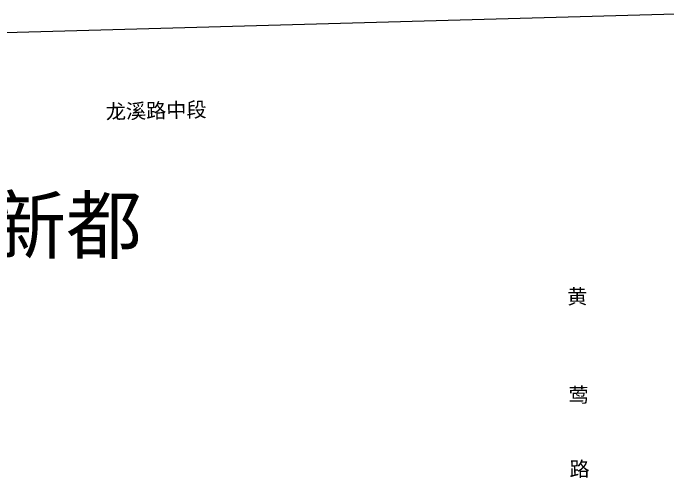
# Model space of a CAD drawing. Extents: x 529262 to 576451, y 2694391 to 2717535.
# Drawn here: x 563639.7 to 563817, y 2710070.7 to 2710196.4 of the extents above; entities that cross this region are included whole.
import ezdxf
from ezdxf.enums import TextEntityAlignment as Align
from ezdxf.xclip import XClip

# ---------------------------------------------------------------- set-up
doc = ezdxf.new("R2010")
doc.units = 0
doc.header["$XCLIPFRAME"] = 0
for name, color, linetype in [('PP-COM', 7, 'Continuous'), ('RD-红线', 7, 'Continuous'), ('RD-路名', 7, 'Continuous'), ('地块名称', 1, 'Continuous')]:
    doc.layers.add(name, color=color, linetype=linetype)
doc.styles.add('STYLE1', font='simhei.ttf')
doc.styles.add('黑体', font='simhei.ttf')

# ---------------------------------------------------------------- blocks, each defined once
blk = doc.blocks.new('A$C19FD0107')
at = {"layer": 'RD-红线', "color": 8, "linetype": 'Continuous', "flags": 128}
blk.add_lwpolyline([(-7440.96, 15798.34), (-7435.16, 15798.5), (-7172.42, 15805.82)], dxfattribs=at)

msp = doc.modelspace()

# ---------------------------------------------------------------- block references
at = {"layer": 'PP-COM'}
ref = msp.add_blockref('A$C19FD0107', (570997.993, 2694390.603), dxfattribs=at)
XClip(ref).set_block_clipping_path([(-9366.4383134884, 14428.6043910822), (-3328.4480743363, 17452.7484863754)])

# ---------------------------------------------------------------- texts
at = {"layer": 'RD-路名', "color": 7, "style": '黑体'}
msp.add_text(' 龙溪路中段', height=4, rotation=1.30936, dxfattribs=at).set_placement((563677.049, 2710170.095), align=Align.MIDDLE)
at = {"layer": 'RD-路名', "color": 7, "linetype": 'Continuous', "insert": (563789.644, 2710121.719), "char_height": 4, "width": 50.99419, "attachment_point": 1, "rotation": 0.77924, "style": '黑体'}
msp.add_mtext('黄\\P\\P \\P\\P莺\\P\\P\\P路', dxfattribs=at)
at = {"layer": '地块名称', "color": 1, "style": 'STYLE1'}
msp.add_text('魅力新都', height=15, dxfattribs=at).set_placement((563592.676, 2710131.516))

doc.saveas('drawing.dxf')
